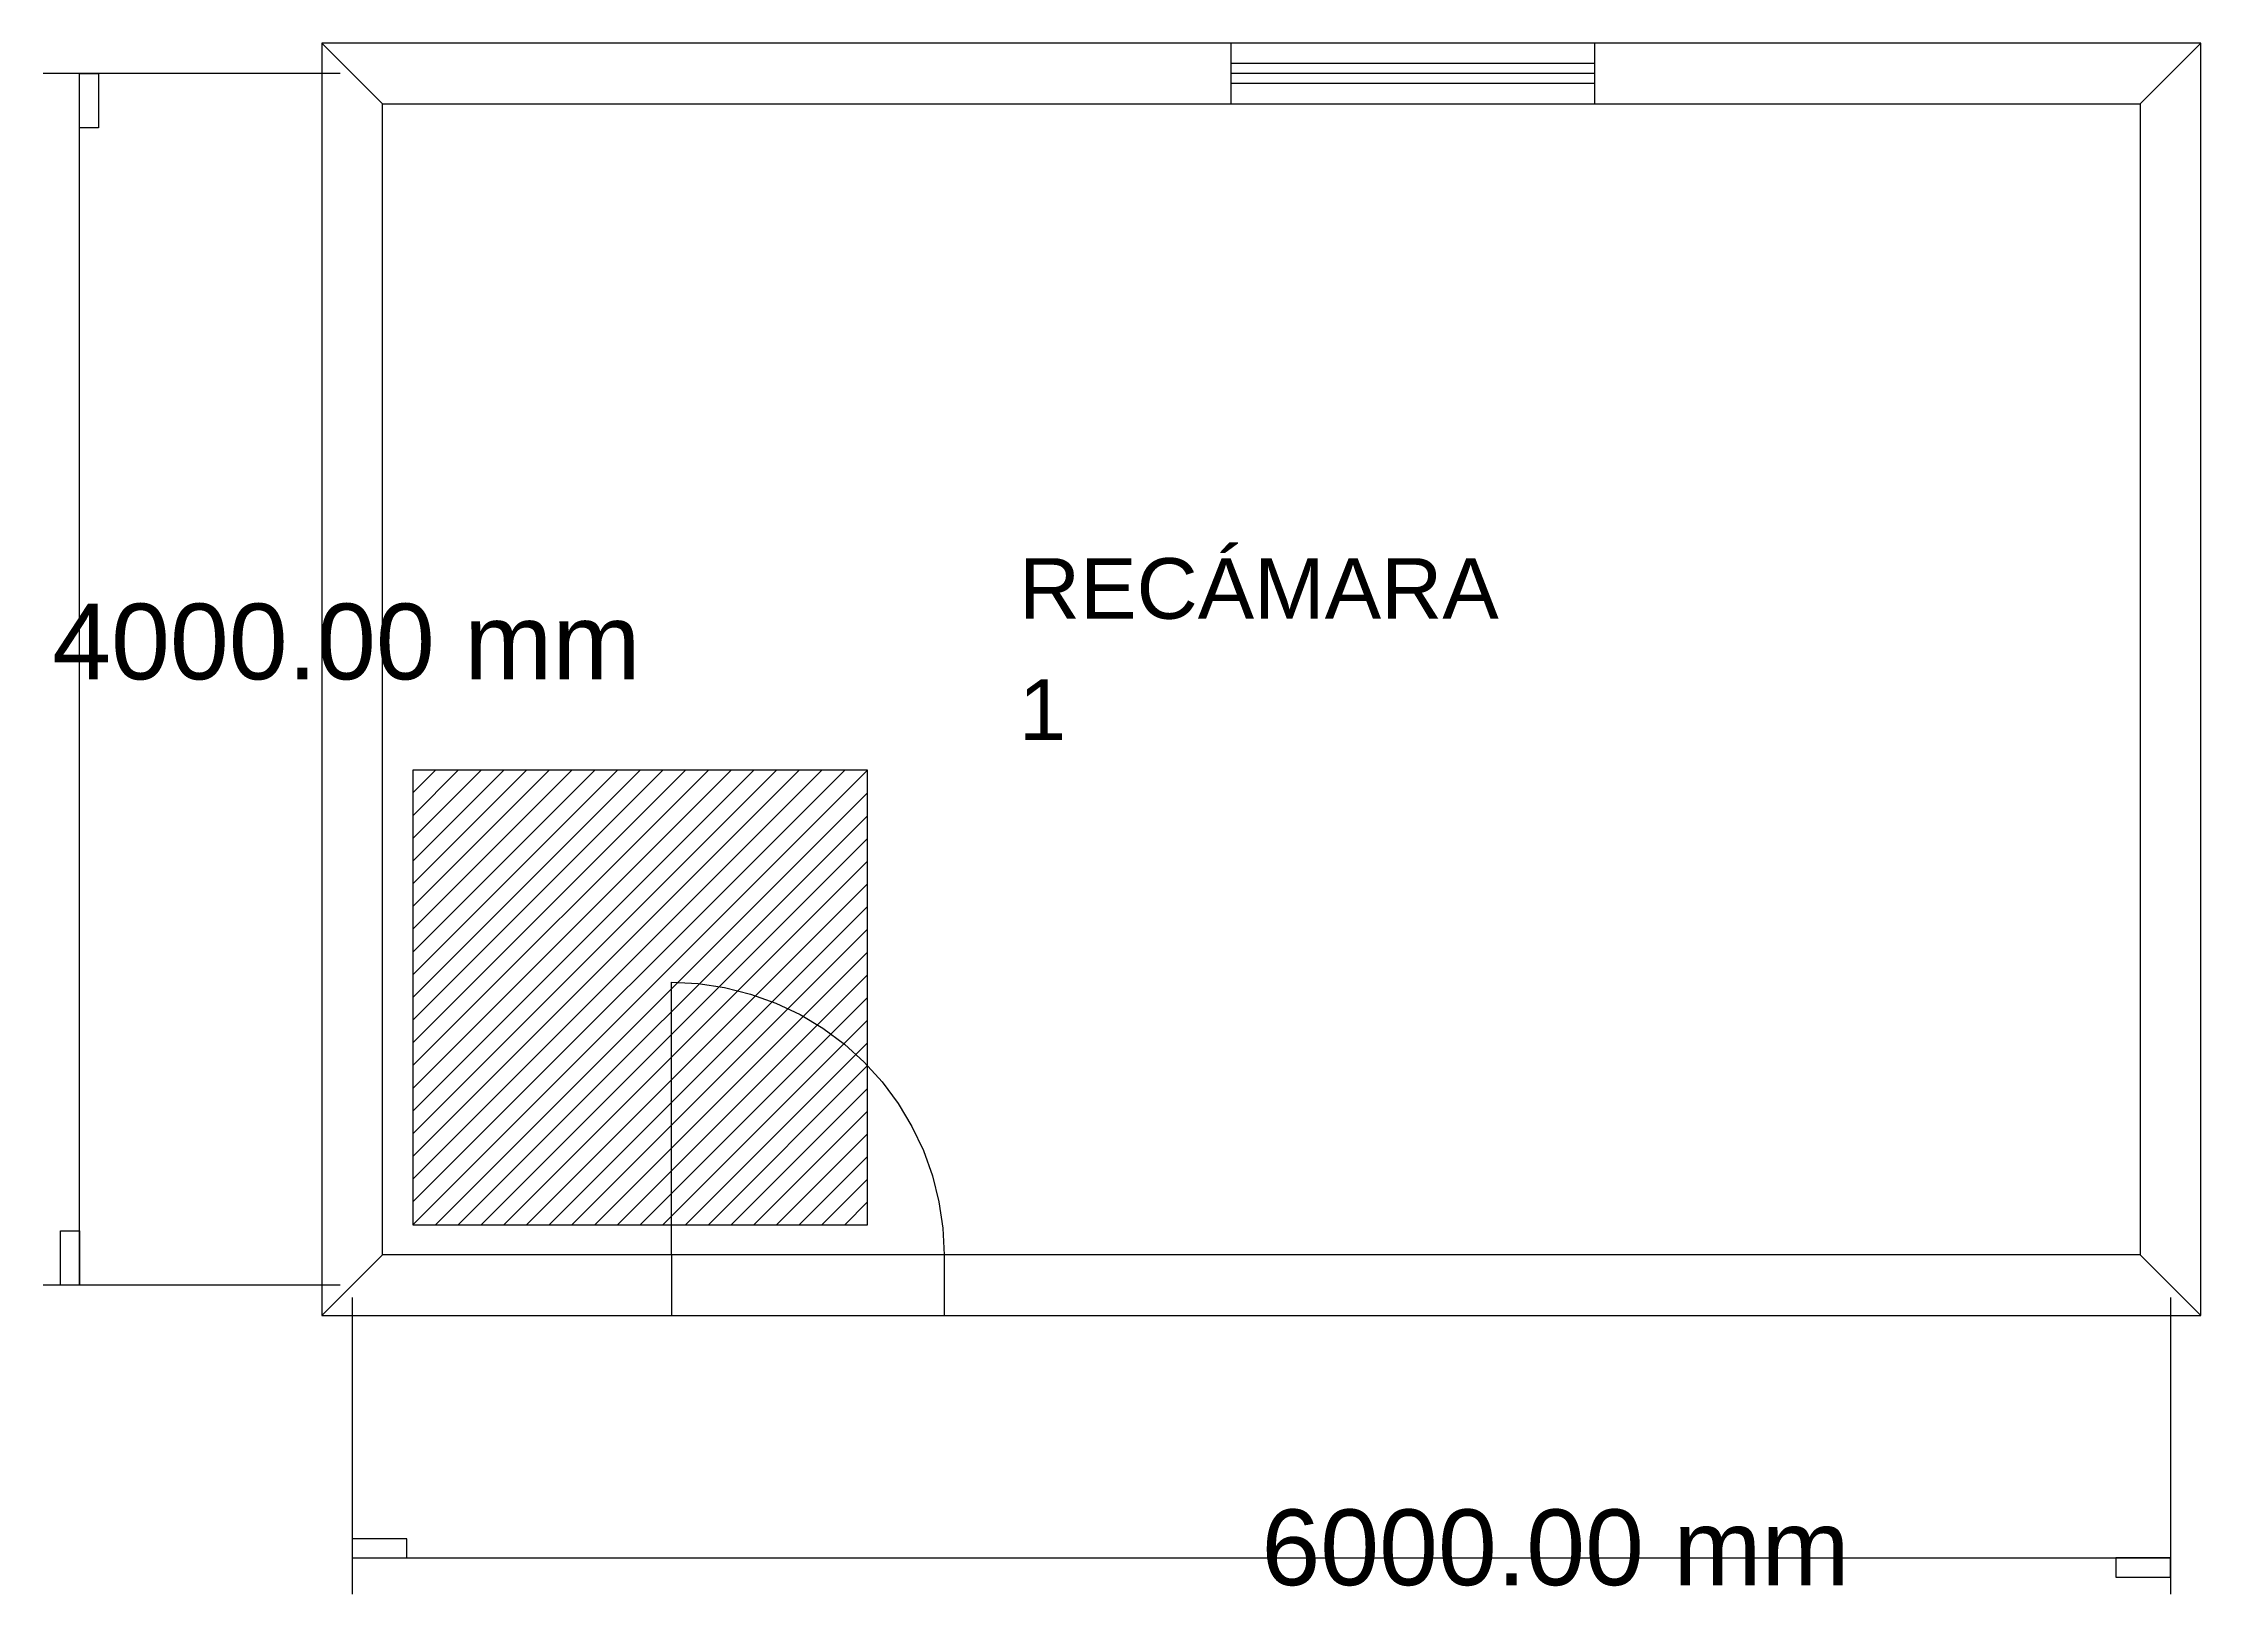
# Model space of a CAD drawing. Header units: millimetres. Extents: x 980 to 8100, y 932 to 6100.
import ezdxf

# ---------------------------------------------------------------- set-up
doc = ezdxf.new("R2010")
doc.units = ezdxf.units.MM
doc.layers.get('0').update_dxf_attribs({"linetype": 'CONTINUOUS'})
doc.layers.add('A-COTAS', color=151, linetype='CONTINUOUS')
doc.styles.get("Standard").update_dxf_attribs({"font": 'arial.ttf'})
doc.dimstyles.get("Standard").update_dxf_attribs({"dimtxt": 0.18, "dimasz": 0.18, "dimexe": 0.18, "dimexo": 0.0625, "dimgap": 0.09, "dimtad": 0, "dimtih": 1, "dimtoh": 1, "dimdec": 4, "dimzin": 0, "dimdsep": 46, "dimcen": 0.09, "dimadec": 0, "dimazin": 0, "dimtfac": 1, "dimtdec": 4, "dimtofl": 0, "dimtmove": 0, "dimatfit": 3, "dimfxl": 1, "dimtolj": 1, "dimtzin": 0, "dimarcsym": 0})

# ---------------------------------------------------------------- blocks, each defined once
blk = doc.blocks.new('*D1')
at = {"layer": 'A-COTAS'}
for p, q in [((2000, 1960), (2000, 980)), ((8000, 1960), (8000, 980)), ((2000, 1100), (8000, 1100))]:
    blk.add_line(p, q, dxfattribs=at)
for points in [[(2000, 1100), (2180, 1100), (2180, 1163), (2000, 1163)], [(8000, 1100), (7820, 1100), (7820, 1037), (8000, 1037)]]:
    blk.add_lwpolyline(points, close=True, dxfattribs=at)
blk.add_text('6000.00 mm', height=250, dxfattribs=at).set_placement((5000, 1010))
blk = doc.blocks.new('*D2')
at = {"layer": 'A-COTAS'}
for p, q in [((1960, 6000), (980, 6000)), ((1100, 2000), (1100, 6000)), ((1960, 2000), (980, 2000))]:
    blk.add_line(p, q, dxfattribs=at)
for points in [[(1100, 6000), (1163, 6000), (1163, 5820), (1100, 5820)], [(1100, 2000), (1037, 2000), (1037, 2180), (1100, 2180)]]:
    blk.add_lwpolyline(points, close=True, dxfattribs=at)
blk.add_text('4000.00 mm', height=250, dxfattribs=at).set_placement((1010, 4000))

msp = doc.modelspace()

# ---------------------------------------------------------------- hatches: boundary and pattern name
h = msp.add_hatch()
h.set_pattern_fill('ANSI31', color=256, scale=53.033009, style=0)
h.set_pattern_definition([(45, (2200, 2200), (-37.5, 37.5), [])])
h.paths.add_polyline_path([(2200, 2200), (3700, 2200), (3700, 3700), (2200, 3700)], flags=0)

# ---------------------------------------------------------------- linework, layer by layer
for points in [[(7900, 5900), (8100, 6100), (1900, 6100), (2100, 5900)], [(2100, 5900), (1900, 6100), (1900, 1900), (2100, 2100)], [(7900, 2100), (8100, 1900), (8100, 6100), (7900, 5900)], [(2200, 2200), (3700, 2200), (3700, 3700), (2200, 3700)], [(2100, 2100), (1900, 1900), (8100, 1900), (7900, 2100)]]:
    msp.add_lwpolyline(points, close=True)
for points in [[(4900.654531, 5900), (4900.654531, 6100)], [(6100.654531, 5900), (6100.654531, 6100)], [(6100.654531, 6033.333333), (4900.654531, 6033.333333)], [(6100.654531, 6000), (4900.654531, 6000)], [(6100.654531, 5966.666667), (4900.654531, 5966.666667)], [(3053.272655, 2100), (3053.272655, 3000)], [(3053.272655, 3000), (3141.488082, 2995.666254), (3228.853945, 2982.706752), (3314.528865, 2961.246302), (3397.687744, 2931.491579), (3477.529718, 2893.729138), (3553.285865, 2848.322651), (3624.226611, 2795.709408), (3689.668758, 2736.396103), (3748.982063, 2670.953956), (3801.595306, 2600.01321), (3847.001793, 2524.257063), (3884.764235, 2444.415089), (3914.518957, 2361.25621), (3935.979408, 2275.58129), (3948.938909, 2188.215426), (3953.272655, 2100)], [(3053.272655, 2100), (3053.272655, 1900)], [(3953.272655, 2100), (3953.272655, 1900)]]:
    msp.add_lwpolyline(points)

# ---------------------------------------------------------------- texts
at = {"insert": (4200, 4400), "char_height": 200, "width": 1118, "attachment_point": 1, "line_spacing_factor": 1.2}
msp.add_mtext('{\\fArial|b0|i0;RECÁMARA 1}', dxfattribs=at)

# ---------------------------------------------------------------- dimensions: what is measured, and where the dimension line sits
at = {"layer": 'A-COTAS'}
for base, p2, text, picture, middle in [((2000, 6000), (2000, 6000), '4000.00 mm', '*D2', (1010, 4000)), ((8000, 2000), (8000, 2000), '6000.00 mm', '*D1', (5000, 1010))]:
    dim = msp.add_linear_dim(base=base, p1=(2000, 2000), p2=p2, text=text, dimstyle='Standard', dxfattribs=at)
    dim.commit()
    dim.dimension.update_dxf_attribs({"geometry": picture, "text_midpoint": middle})

doc.saveas('drawing.dxf')
